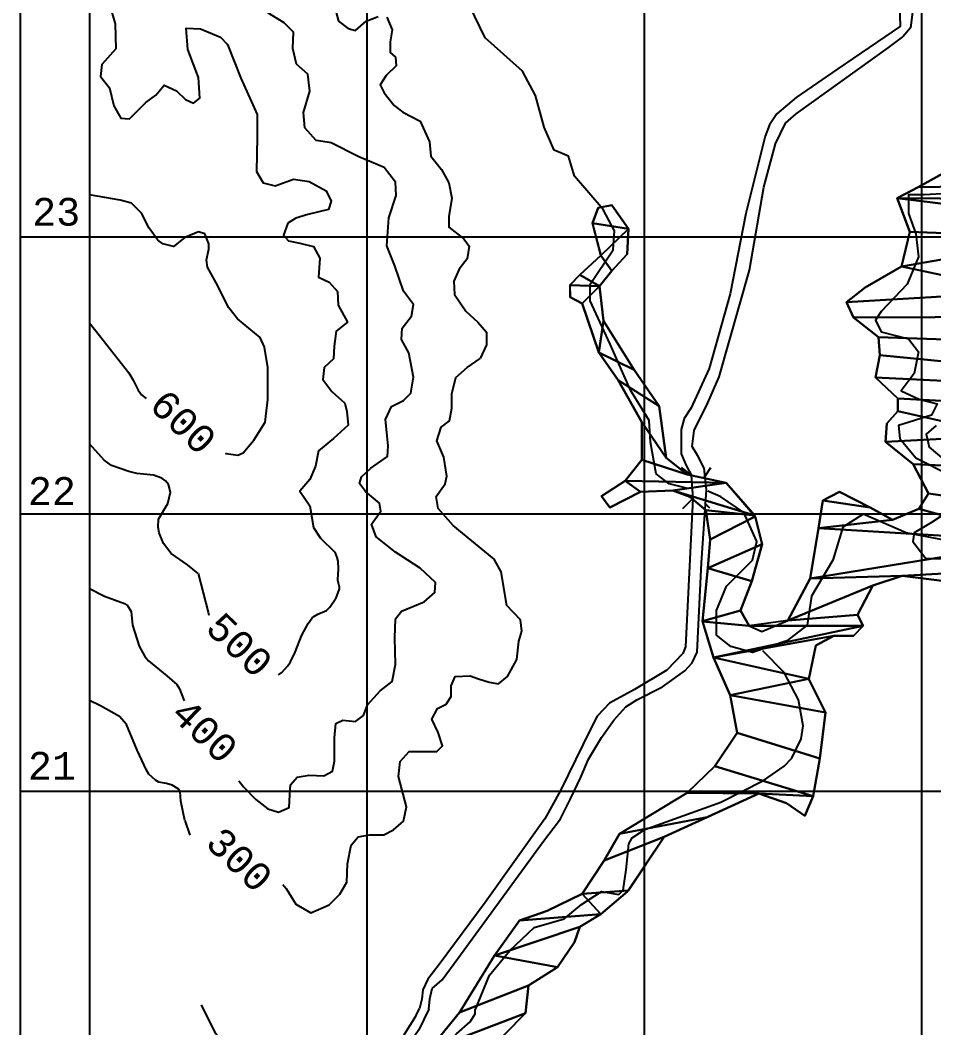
# Model space of a CAD drawing. Extents: x 19272750 to 38563660, y 1412748 to 2838873.
# Drawn here: x 19272750 to 19276044, y 1420147 to 1423781 of the extents above; entities that cross this region are included whole.
import ezdxf
from ezdxf.enums import TextEntityAlignment as Align

# ---------------------------------------------------------------- set-up
doc = ezdxf.new("R2010")
doc.units = 0
doc.header["$MEASUREMENT"] = 0
for name, color, linetype in [('-1', 7, 'CONTINUOUS'), ('-5', 7, 'CONTINUOUS'), ('-51', 7, 'CONTINUOUS'), ('-52', 7, 'CONTINUOUS'), ('1', 7, 'CONTINUOUS'), ('5', 7, 'CONTINUOUS'), ('50', 7, 'CONTINUOUS'), ('51', 7, 'CONTINUOUS'), ('52', 7, 'CONTINUOUS')]:
    doc.layers.add(name, color=color, linetype=linetype)
doc.styles.add('MONOTXT', font='MONOTXT', dxfattribs={"height": 0.2})

msp = doc.modelspace()

# ---------------------------------------------------------------- linework, layer by layer
at = {"layer": '-1', "color": 7, "linetype": 'CONTINUOUS'}
for p, q in [((19272750, 1434250), (19272750, 1412750)), ((19273000, 1434250), (19273000, 1412750)), ((19274000, 1433000), (19274000, 1412750)), ((19275000, 1433000), (19275000, 1412750)), ((19276000, 1433000), (19276000, 1412750)), ((19272750, 1423000), (19282250, 1423000)), ((19272750, 1422000), (19282250, 1422000)), ((19272750, 1421000), (19282250, 1421000))]:
    msp.add_line(p, q, dxfattribs=at)
at = {"layer": '-1', "color": 30, "linetype": 'CONTINUOUS'}
for points in [[(19273072.4, 1423836.9), (19273092.9, 1423767.6), (19273095.4, 1423677.8), (19273044.2, 1423621.3), (19273039.1, 1423577.6), (19273072.4, 1423536.5), (19273087.7, 1423472.3), (19273113.3, 1423427.9), (19273144.1, 1423425.3), (19273203, 1423484.4), (19273238.9, 1423510.1), (19273269.6, 1423546.1), (19273313.1, 1423525.5), (19273346.4, 1423494.7), (19273374.6, 1423481.9), (19273397.6, 1423499.9), (19273392.5, 1423574.4), (19273354.1, 1423674.6), (19273349, 1423751.7), (19273400.2, 1423749.1), (19273471.9, 1423719.3), (19273497.5, 1423692.6), (19273546.2, 1423571.8), (19273605.1, 1423440.8), (19273605.1, 1423358.5), (19273602.6, 1423235.2), (19273625.6, 1423194.1), (19273669.1, 1423183.8), (19273735.8, 1423206.9), (19273792.1, 1423199.2), (19273853.6, 1423165.8), (19273871.5, 1423128.6), (19273861.2, 1423097.7), (19273787, 1423079.7), (19273743.4, 1423066.9), (19273715.3, 1423048.9), (19273699.9, 1423005.2), (19273717.8, 1422984.6), (19273758.8, 1422976.9), (19273807.5, 1422964.1), (19273830.5, 1422923), (19273825.4, 1422853.6), (19273863.8, 1422835.6), (19273894.6, 1422802.2), (19273897.1, 1422753.4), (19273930.4, 1422691.7), (19273889.4, 1422659.6), (19273881.7, 1422605.6), (19273879.2, 1422559.4), (19273845.9, 1422528.6), (19273840.8, 1422484.9), (19273874.1, 1422441.2), (19273920.2, 1422400.1), (19273927.9, 1422369.2), (19273933, 1422320.4), (19273879.2, 1422271.6), (19273825.4, 1422227.9), (19273815.1, 1422172.7), (19273794.7, 1422123.9), (19273758.8, 1422082.7), (19273794.7, 1422028.8), (19273807.5, 1421951.7), (19273833.1, 1421913.1), (19273884.3, 1421861.8)], [(19273872.1, 1423337.9), (19273817.5, 1423346.6), (19273776.5, 1423392.8), (19273771.4, 1423448), (19273794.5, 1423525), (19273786.8, 1423585.9), (19273745.8, 1423621.9), (19273733, 1423678.4), (19273735.6, 1423737.5), (19273702.3, 1423770.9), (19273643.4, 1423806.8)], [(19273886.2, 1423821.1), (19273898.3, 1423777.6), (19273932, 1423751), (19273958.6, 1423743.7), (19273997.1, 1423777.6), (19274040.5, 1423794.5)], [(19274071.9, 1423792.1), (19274091.2, 1423746.1), (19274083.9, 1423702.6), (19274083.9, 1423663.9), (19274103.2, 1423647), (19274105.6, 1423615.6), (19274069.5, 1423581.8), (19274047.8, 1423547.9), (19274062.2, 1423518.9), (19274098.4, 1423473), (19274129.8, 1423448.8), (19274192.5, 1423416.6), (19274226.2, 1423341.6), (19274231, 1423290.8), (19274269.6, 1423242.4), (19274296.1, 1423194.1), (19274305.8, 1423138.4), (19274296.1, 1423073.1), (19274296.1, 1423034.4), (19274349.2, 1422992.1), (19274368.5, 1422965.5), (19274361.3, 1422919.5), (19274332.3, 1422883.2), (19274313, 1422839.7), (19274315.4, 1422791.3), (19274356.4, 1422730.8), (19274399.8, 1422692.1), (19274431.2, 1422655.8), (19274431.2, 1422609.8), (19274408.1, 1422561.1)], [(19273538.3, 1421037.5), (19273555.8, 1421016.4), (19273599.2, 1420970.4), (19273642.6, 1420936.5), (19273681.2, 1420924.4), (19273719.8, 1420941.4), (19273722.2, 1420987.4), (19273724.7, 1421023.6), (19273748.8, 1421050.3), (19273792.2, 1421057.5), (19273845.2, 1421055.1), (19273876.6, 1421072), (19273883.8, 1421108.3), (19273883.8, 1421193), (19273888.7, 1421243.8), (19273912.8, 1421255.9), (19273958.6, 1421251.1), (19273987.6, 1421272.9), (19274002, 1421311.6), (19274047.9, 1421362.4), (19274091.3, 1421396.3), (19274103.3, 1421456.8), (19274100.9, 1421553.5), (19274103.3, 1421621.3), (19274125, 1421649.1), (19274207, 1421683), (19274245.6, 1421716.9), (19274248, 1421753.2), (19274192.6, 1421804), (19274103.3, 1421862), (19274033.4, 1421917.7), (19274016.5, 1421963.7), (19274050.3, 1422009.6), (19274045.4, 1422038.7), (19273994.8, 1422081), (19273973.1, 1422110.1), (19273980.3, 1422134.3), (19274014.1, 1422165.7), (19274074.4, 1422206.8), (19274076.8, 1422245.6), (19274072, 1422293.9), (19274067.1, 1422341.1), (19274088.8, 1422387.1), (19274132.2, 1422408.9), (19274158.8, 1422435.5), (19274168.4, 1422493.6), (19274151.6, 1422580.7), (19274125, 1422629.1), (19274127.4, 1422670.2), (19274161.2, 1422713.8), (19274168.4, 1422754.9), (19274132.2, 1422803.3), (19274100.9, 1422895.2), (19274072, 1422966.6), (19274079.2, 1423068.2), (19274105.7, 1423148.1), (19274103.3, 1423196.5), (19274062.3, 1423249.7), (19273970.7, 1423288.4), (19273869.4, 1423339.2)], [(19273489.9, 1422218.9), (19273492.3, 1422217.9), (19273534.4, 1422211.9), (19273553.7, 1422220.4), (19273592.1, 1422266.7), (19273633.1, 1422330.9), (19273643.4, 1422413.1), (19273643.4, 1422528.7), (19273631.5, 1422601.9), (19273615.2, 1422636.6), (19273533.2, 1422703.4), (19273502.5, 1422743.2), (19273456.4, 1422833.2), (19273425.7, 1422889.7), (19273422.3, 1422916.7), (19273430.5, 1422955.4), (19273430.8, 1422974.5), (19273415.4, 1423010.4), (19273392.7, 1423017.5), (19273343.8, 1422997.6), (19273302.8, 1422964.2), (19273263.8, 1422973.7), (19273246.4, 1422987.3), (19273215.7, 1423031), (19273187.5, 1423084.9), (19273151.7, 1423120.9), (19273110.7, 1423131.2), (19273000.6, 1423150.4), (19273000, 1423150.5)], [(19276139.2, 1423158.5), (19276009.8, 1423150.7), (19275952.8, 1423150.7), (19275952.8, 1423083.2), (19275978.7, 1423010.4), (19275989, 1422927.3), (19275947.6, 1422828.6), (19275854.4, 1422729.9), (19275833.7, 1422698.7), (19275854.4, 1422657.1), (19275952.8, 1422631.2), (19275989, 1422584.4), (19275973.5, 1422506.5), (19275926.9, 1422444.1), (19275994.2, 1422413), (19276056.4, 1422397.4), (19276035.6, 1422355.8), (19275916.5, 1422319.4), (19275921.7, 1422272.7), (19275978.7, 1422202.6), (19276103, 1422140.2)], [(19273000, 1422688.9), (19273036.4, 1422643.1), (19273141.4, 1422509.5), (19273156.9, 1422483), (19273175.1, 1422446), (19273187.5, 1422429.8), (19273204.9, 1422416.3)], [(19273697.5, 1420663.7), (19273708.5, 1420648.9), (19273744.3, 1420592.6), (19273797.9, 1420561.9), (19273864.3, 1420590), (19273902.6, 1420628.4), (19273928.1, 1420671.9), (19273930.6, 1420738.4), (19273943.4, 1420805), (19273968.9, 1420835.7), (19274009.8, 1420843.4), (19274060.8, 1420843.4), (19274096.6, 1420861.3), (19274132.3, 1420892), (19274142.5, 1420943.2), (19274114.4, 1421053.2), (19274119.6, 1421107), (19274152.8, 1421142.8), (19274206.4, 1421142.8), (19274252.3, 1421142.8), (19274272.7, 1421163.3), (19274257.4, 1421211.9), (19274234.4, 1421259.9), (19274254.9, 1421298.3), (19274285.5, 1421313.6), (19274303.4, 1421341.8), (19274303.4, 1421380.2), (19274318.7, 1421413.5), (19274372.3, 1421416.1), (19274402.9, 1421405.9), (19274441.2, 1421393.1), (19274474.4, 1421387.9), (19274507.6, 1421413.5), (19274540.8, 1421475), (19274548.5, 1421541.6), (19274558.7, 1421577.5), (19274553.6, 1421618.4), (19274505.1, 1421669.7), (19274484.6, 1421791.4), (19274459.1, 1421837.4), (19274311, 1421957.8), (19274257.4, 1422019.3), (19274249.8, 1422062.9), (19274282.9, 1422109), (19274288.1, 1422135.9), (19274277.8, 1422205), (19274252.3, 1422263.9), (19274267.6, 1422312.6), (19274298.3, 1422335.6), (19274305.9, 1422381.8), (19274305.9, 1422433), (19274321.2, 1422491.9), (19274362.1, 1422527.8), (19274408.1, 1422561.1)], [(19273392, 1421785), (19273353.7, 1421817), (19273294.9, 1421858), (19273266.9, 1421893.9), (19273250.8, 1421932.5), (19273247.1, 1421952.5), (19273249, 1421980.9), (19273282.2, 1422037.3), (19273292.4, 1422078.3), (19273285.4, 1422106.8), (19273274.5, 1422119.3), (19273260.3, 1422129), (19273230.8, 1422139.6), (19273170.7, 1422145.7), (19273141.8, 1422152.6), (19273078.9, 1422174.8), (19273052.4, 1422193.5), (19273000, 1422252.9)], [(19276113.3, 1422020.7), (19276035.6, 1421968.8), (19275973.5, 1421932.4), (19275968.3, 1421901.2), (19276014.9, 1421838.9), (19276092.6, 1421838.9)], [(19273884.3, 1421861.8), (19273892.3, 1421842.5), (19273895.1, 1421829.3), (19273897.1, 1421802.7), (19273894.6, 1421762.8), (19273896.8, 1421751.6), (19273900.6, 1421736.6), (19273899.7, 1421729.4), (19273887.2, 1421694.1)], [(19273392, 1421785), (19273427.7, 1421645.4), (19273430.6, 1421635.2)], [(19273000, 1421731.7), (19273054.1, 1421703.6), (19273126.5, 1421676.9), (19273137, 1421669.4), (19273150.6, 1421647.9), (19273155.4, 1421599.5), (19273179.6, 1421523.3), (19273199.4, 1421485.8), (19273213.3, 1421470.1), (19273278.5, 1421416.8), (19273314.6, 1421385.4), (19273325, 1421368.8), (19273338.8, 1421332.1), (19273341.2, 1421325.9)], [(19273680.9, 1421420.2), (19273693.1, 1421428.8), (19273713.6, 1421450.8), (19273724.4, 1421467.2), (19273741.7, 1421502), (19273764.7, 1421560.9), (19273788.4, 1421604.6), (19273803, 1421624.9), (19273808.8, 1421630.7), (19273823.4, 1421639), (19273855, 1421652.4), (19273866.8, 1421663.3), (19273887.2, 1421694.1)], [(19273343.4, 1420894.6), (19273329.1, 1420964.4), (19273326.7, 1420998.2), (19273319.8, 1421008.7), (19273297.8, 1421022.4), (19273277.6, 1421028.5), (19273249.8, 1421033.2), (19273237.5, 1421039.4), (19273214.5, 1421062), (19273206.1, 1421075.7), (19273172.3, 1421148.3), (19273133.7, 1421240.2), (19273108.2, 1421269.2), (19273039.7, 1421308), (19273000, 1421327.8)], [(19273343.4, 1420894.6), (19273361.8, 1420841.4)]]:
    msp.add_lwpolyline(points, dxfattribs=at)
at = {"layer": '-5', "color": 7, "linetype": 'CONTINUOUS'}
for p, q in [((19275169.3, 1422141.6), (19275134.1, 1422168.1)), ((19275217.8, 1422132.8), (19275239.8, 1422168.1)), ((19275174.9, 1422055.3), (19275138.5, 1422018)), ((19275217.8, 1422040.1), (19275235.4, 1422022.4))]:
    msp.add_line(p, q, dxfattribs=at)
for points in [[(19275924.3, 1423759.6), (19275921.9, 1423834.5)], [(19275969.8, 1423828.5), (19275959.8, 1423753.1), (19275932.1, 1423721.3)], [(19275924.3, 1423759.6), (19275698, 1423605.1), (19275547.8, 1423502.4), (19275477.9, 1423442.7), (19275452, 1423403.7), (19275436.4, 1423362.1), (19275366.5, 1423084.1), (19275309.6, 1422794.4), (19275234.5, 1422524.2), (19275169.7, 1422382.6), (19275143.8, 1422343.7), (19275133.5, 1422304.7), (19275133.5, 1422260.5), (19275133.5, 1422216.4), (19275151.6, 1422174.8), (19275169.7, 1422141), (19275174.9, 1422055.3), (19275159.4, 1421739.6), (19275149, 1421521.4), (19275138.6, 1421496.7), (19275081.7, 1421436.9), (19274965.1, 1421366.8), (19274874.5, 1421317.4), (19274830.5, 1421270.6), (19274807.2, 1421226.5), (19274698.4, 1421003), (19274641.4, 1420900.4), (19274426.5, 1420599), (19274260.8, 1420375.6), (19274219.3, 1420322.3), (19274201.2, 1420283.3), (19274198.6, 1420249.6), (19274189.8, 1420217)], [(19274223.5, 1420214.4), (19274227.1, 1420251.8), (19274234.9, 1420288.2), (19274271.1, 1420319.3), (19274328.1, 1420397.2), (19274633.7, 1420815.1), (19274698.4, 1420900.2), (19274734.7, 1420972.9), (19274770.9, 1421050.9), (19274799.4, 1421115.8), (19274846, 1421193.8), (19274890, 1421256.1), (19274934.1, 1421304.2), (19274972.9, 1421330.2), (19275066.1, 1421376.9), (19275146.4, 1421434.1), (19275172.3, 1421462.7), (19275190.4, 1421501.7), (19275206, 1421823.8), (19275224.1, 1422087.6), (19275216.3, 1422165.5), (19275193, 1422209.7), (19275172.3, 1422243.4), (19275180.1, 1422300.6), (19275229.3, 1422400.6), (19275270.7, 1422494.2), (19275379.5, 1422878.7), (19275431.3, 1423178.8), (19275472.7, 1423334.7), (19275508.9, 1423408.8), (19275547.8, 1423442.5), (19275879.3, 1423681.6), (19275932.1, 1423721.3)], [(19273993, 1419988.6), (19274075.9, 1420048.2), (19274135.4, 1420123.5), (19274176.9, 1420188.4), (19274189.8, 1420217)], [(19274223.5, 1420214.4), (19274187.2, 1420139.1), (19274140.6, 1420071.6), (19274044.8, 1419986), (19274008.6, 1419957.4)]]:
    msp.add_lwpolyline(points, dxfattribs=at)
at = {"layer": '-51', "color": 4, "linetype": 'CONTINUOUS'}
for points in [[(19275152, 1422093.1), (19275089.9, 1422108.7), (19275043.2, 1422145), (19275022.5, 1422259.3), (19275017.4, 1422337.3), (19274950, 1422446.4), (19274877.5, 1422612.6), (19274805, 1422768.5), (19274805, 1422828.2), (19274887.9, 1422952.9), (19274893.1, 1423020.5), (19274851.6, 1423098.4), (19274748.1, 1423217.9), (19274727.4, 1423290.6), (19274675.6, 1423311.4), (19274639.3, 1423394.5), (19274608.3, 1423508.8), (19274561.7, 1423597.1), (19274427, 1423716.6), (19274370.1, 1423833.5)], [(19276053, 1422319.1), (19276016.8, 1422287.9), (19276027.1, 1422241.1), (19276094.4, 1422184)], [(19276094.4, 1421903.4), (19275944.3, 1421932), (19275788.9, 1421999.6), (19275716.4, 1421952.8), (19275680.2, 1421833.3), (19275602.5, 1421703.4), (19275587, 1421599.5), (19275514.5, 1421542.4), (19275390.2, 1421500.8), (19275312.5, 1421521.6), (19275260.7, 1421563.1), (19275260.7, 1421651.5), (19275297, 1421739.8), (19275390.2, 1421833.3), (19275405.7, 1421900.9), (19275359.1, 1422004.8), (19275276.3, 1422061.9), (19275229.7, 1422082.7)], [(19274390.4, 1420210.5), (19274442.6, 1420337.1), (19274515.1, 1420425.4), (19274603.1, 1420508.5), (19274711.8, 1420539.7), (19274774, 1420591.6), (19274846.5, 1420638.4), (19274908.6, 1420628), (19274924.1, 1420643.6), (19274934.5, 1420716.3), (19274944.9, 1420809.9), (19274956.6, 1420832.1), (19275001.8, 1420861.8), (19275276.3, 1420960.5), (19275430.4, 1421038.6), (19275504.1, 1421090.4), (19275532.4, 1421119.3), (19275566.2, 1421189.1), (19275572.5, 1421235.7), (19275555.9, 1421329.4), (19275504.1, 1421428.1), (19275427.5, 1421506.7)], [(19273895.5, 1419937.7), (19273825.6, 1419981.9), (19273805.3, 1419991.9), (19273760.8, 1420000.1), (19273675.3, 1419989.7), (19273639, 1419987.1), (19273620.9, 1419989.7), (19273598.3, 1420000.1), (19273558.8, 1420031.3), (19273482.9, 1420088.6), (19273455.2, 1420124.8), (19273403.4, 1420230.1)], [(19273997.7, 1419743.9), (19274038.3, 1419746.5), (19274074.6, 1419762.1), (19274100.5, 1419777.6), (19274131.5, 1419814), (19274154.8, 1419876.3), (19274180.7, 1419933.4), (19274209.2, 1419990.5), (19274235.1, 1420026.8), (19274271.3, 1420068.4), (19274323.1, 1420125.4), (19274372.3, 1420168.9), (19274390.4, 1420197.5), (19274390.4, 1420210.5)]]:
    msp.add_lwpolyline(points, dxfattribs=at)
at = {"layer": '-52', "color": 4, "linetype": 'CONTINUOUS'}
for points in [[(19275222.2, 1422013.9), (19275164.9, 1422062.1), (19275103.3, 1422084.2), (19274986.4, 1422079.3), (19274876.1, 1422023.9), (19274845.9, 1422064.2), (19274931.2, 1422119.6), (19274991.4, 1422195.1), (19274991.4, 1422331), (19274906.2, 1422482), (19274835.9, 1422582.6), (19274775.7, 1422758.8), (19274733.1, 1422781.4), (19274733.1, 1422826.7), (19274768.2, 1422862), (19274843.4, 1422932.4), (19274813.3, 1423048.2), (19274833.4, 1423103.6), (19274883.6, 1423113.6), (19274943.8, 1423028.1), (19274938.8, 1422937.5), (19274883.6, 1422877.1), (19274838.4, 1422821.7), (19274853.5, 1422695.9), (19274963.9, 1422519.7), (19275054.2, 1422388.9), (19275079.2, 1422202.6), (19275154.5, 1422142.2), (19275295, 1422112), (19275400.4, 1421991.2), (19275425.4, 1421890.6), (19275387.8, 1421757.2), (19275347.7, 1421651.5), (19275377.8, 1421596.1), (19275423.9, 1421575.8), (19275518.3, 1421616.2), (19275598.5, 1421767.2), (19275628.6, 1421948.4), (19275643.7, 1422049.1), (19275703.9, 1422079.3), (19275814.3, 1422023.9), (19275894.6, 1421978.6), (19275989.9, 1422018.9), (19276025, 1422074.3), (19275969.8, 1422180), (19275869.5, 1422260.5), (19275874.5, 1422325.9), (19275914.6, 1422371.2), (19275914.6, 1422416.5), (19275834.4, 1422492), (19275849.4, 1422572.6), (19275844.4, 1422638), (19275754.1, 1422708.5), (19275729, 1422763.8), (19275796.7, 1422816.7), (19275927.2, 1422892.2), (19275957.3, 1423018), (19275912.1, 1423138.8), (19275987.4, 1423179.1), (19276132.9, 1423259.6)], [(19274223.8, 1420066), (19274334.2, 1420201.9), (19274459.6, 1420408.2), (19274549.9, 1420534.1), (19274650.3, 1420569.3), (19274775.7, 1420629.7), (19274856, 1420750.5), (19274911.2, 1420846.1), (19275154.5, 1420994.6), (19275254.9, 1421090.2), (19275335.1, 1421211), (19275310.1, 1421346.9), (19275249.8, 1421482.8), (19275209.7, 1421613.7), (19275229.8, 1421805), (19275237.3, 1421908.2), (19275222.2, 1422013.9)], [(19276170.5, 1421747.1), (19275929.7, 1421777.3), (19275824.3, 1421742), (19275769.1, 1421636.3), (19275789.2, 1421596.1), (19275754.1, 1421560.9), (19275683.8, 1421560.9), (19275618.6, 1421525.6), (19275593.5, 1421404.8), (19275653.7, 1421284), (19275633.7, 1421117.9), (19275608.6, 1420982), (19275578.5, 1420911.6), (19275513.2, 1420956.9), (19275412.9, 1420992.1), (19275227.3, 1420906.5), (19275071.7, 1420836.1), (19274939.2, 1420638.4), (19274843.4, 1420556.7), (19274768.2, 1420511.4), (19274748.1, 1420456), (19274687.9, 1420365.4), (19274582.6, 1420300), (19274572.5, 1420199.3), (19274497.3, 1420123.8)]]:
    msp.add_lwpolyline(points, dxfattribs=at)
at = {"layer": '1', "color": 7, "linetype": 'CONTINUOUS'}
for p, q in [((19272750, 1434250), (19272750, 1412750)), ((19273000, 1434250), (19273000, 1412750)), ((19274000, 1433000), (19274000, 1412750)), ((19275000, 1433000), (19275000, 1412750)), ((19276000, 1433000), (19276000, 1412750)), ((19272750, 1423000), (19282250, 1423000)), ((19272750, 1422000), (19282250, 1422000)), ((19272750, 1421000), (19282250, 1421000))]:
    msp.add_line(p, q, dxfattribs=at)
at = {"layer": '1', "color": 30, "linetype": 'CONTINUOUS'}
for points in [[(19273072.4, 1423836.9), (19273092.9, 1423767.6), (19273095.4, 1423677.8), (19273044.2, 1423621.3), (19273039.1, 1423577.6), (19273072.4, 1423536.5), (19273087.7, 1423472.3), (19273113.3, 1423427.9), (19273144.1, 1423425.3), (19273203, 1423484.4), (19273238.9, 1423510.1), (19273269.6, 1423546.1), (19273313.1, 1423525.5), (19273346.4, 1423494.7), (19273374.6, 1423481.9), (19273397.6, 1423499.9), (19273392.5, 1423574.4), (19273354.1, 1423674.6), (19273349, 1423751.7), (19273400.2, 1423749.1), (19273471.9, 1423719.3), (19273497.5, 1423692.6), (19273546.2, 1423571.8), (19273605.1, 1423440.8), (19273605.1, 1423358.5), (19273602.6, 1423235.2), (19273625.6, 1423194.1), (19273669.1, 1423183.8), (19273735.8, 1423206.9), (19273792.1, 1423199.2), (19273853.6, 1423165.8), (19273871.5, 1423128.6), (19273861.2, 1423097.7), (19273787, 1423079.7), (19273743.4, 1423066.9), (19273715.3, 1423048.9), (19273699.9, 1423005.2), (19273717.8, 1422984.6), (19273758.8, 1422976.9), (19273807.5, 1422964.1), (19273830.5, 1422923), (19273825.4, 1422853.6), (19273863.8, 1422835.6), (19273894.6, 1422802.2), (19273897.1, 1422753.4), (19273930.4, 1422691.7), (19273889.4, 1422659.6), (19273881.7, 1422605.6), (19273879.2, 1422559.4), (19273845.9, 1422528.6), (19273840.8, 1422484.9), (19273874.1, 1422441.2), (19273920.2, 1422400.1), (19273927.9, 1422369.2), (19273933, 1422320.4), (19273879.2, 1422271.6), (19273825.4, 1422227.9), (19273815.1, 1422172.7), (19273794.7, 1422123.9), (19273758.8, 1422082.7), (19273794.7, 1422028.8), (19273807.5, 1421951.7), (19273833.1, 1421913.1), (19273884.3, 1421861.8)], [(19273872.1, 1423337.9), (19273817.5, 1423346.6), (19273776.5, 1423392.8), (19273771.4, 1423448), (19273794.5, 1423525), (19273786.8, 1423585.9), (19273745.8, 1423621.9), (19273733, 1423678.4), (19273735.6, 1423737.5), (19273702.3, 1423770.9), (19273643.4, 1423806.8)], [(19273886.2, 1423821.1), (19273898.3, 1423777.6), (19273932, 1423751), (19273958.6, 1423743.7), (19273997.1, 1423777.6), (19274040.5, 1423794.5)], [(19274071.9, 1423792.1), (19274091.2, 1423746.1), (19274083.9, 1423702.6), (19274083.9, 1423663.9), (19274103.2, 1423647), (19274105.6, 1423615.6), (19274069.5, 1423581.8), (19274047.8, 1423547.9), (19274062.2, 1423518.9), (19274098.4, 1423473), (19274129.8, 1423448.8), (19274192.5, 1423416.6), (19274226.2, 1423341.6), (19274231, 1423290.8), (19274269.6, 1423242.4), (19274296.1, 1423194.1), (19274305.8, 1423138.4), (19274296.1, 1423073.1), (19274296.1, 1423034.4), (19274349.2, 1422992.1), (19274368.5, 1422965.5), (19274361.3, 1422919.5), (19274332.3, 1422883.2), (19274313, 1422839.7), (19274315.4, 1422791.3), (19274356.4, 1422730.8), (19274399.8, 1422692.1), (19274431.2, 1422655.8), (19274431.2, 1422609.8), (19274408.1, 1422561.1)], [(19273538.3, 1421037.5), (19273555.8, 1421016.4), (19273599.2, 1420970.4), (19273642.6, 1420936.5), (19273681.2, 1420924.4), (19273719.8, 1420941.4), (19273722.2, 1420987.4), (19273724.7, 1421023.6), (19273748.8, 1421050.3), (19273792.2, 1421057.5), (19273845.2, 1421055.1), (19273876.6, 1421072), (19273883.8, 1421108.3), (19273883.8, 1421193), (19273888.7, 1421243.8), (19273912.8, 1421255.9), (19273958.6, 1421251.1), (19273987.6, 1421272.9), (19274002, 1421311.6), (19274047.9, 1421362.4), (19274091.3, 1421396.3), (19274103.3, 1421456.8), (19274100.9, 1421553.5), (19274103.3, 1421621.3), (19274125, 1421649.1), (19274207, 1421683), (19274245.6, 1421716.9), (19274248, 1421753.2), (19274192.6, 1421804), (19274103.3, 1421862), (19274033.4, 1421917.7), (19274016.5, 1421963.7), (19274050.3, 1422009.6), (19274045.4, 1422038.7), (19273994.8, 1422081), (19273973.1, 1422110.1), (19273980.3, 1422134.3), (19274014.1, 1422165.7), (19274074.4, 1422206.8), (19274076.8, 1422245.6), (19274072, 1422293.9), (19274067.1, 1422341.1), (19274088.8, 1422387.1), (19274132.2, 1422408.9), (19274158.8, 1422435.5), (19274168.4, 1422493.6), (19274151.6, 1422580.7), (19274125, 1422629.1), (19274127.4, 1422670.2), (19274161.2, 1422713.8), (19274168.4, 1422754.9), (19274132.2, 1422803.3), (19274100.9, 1422895.2), (19274072, 1422966.6), (19274079.2, 1423068.2), (19274105.7, 1423148.1), (19274103.3, 1423196.5), (19274062.3, 1423249.7), (19273970.7, 1423288.4), (19273869.4, 1423339.2)], [(19273489.9, 1422218.9), (19273492.3, 1422217.9), (19273534.4, 1422211.9), (19273553.7, 1422220.4), (19273592.1, 1422266.7), (19273633.1, 1422330.9), (19273643.4, 1422413.1), (19273643.4, 1422528.7), (19273631.5, 1422601.9), (19273615.2, 1422636.6), (19273533.2, 1422703.4), (19273502.5, 1422743.2), (19273456.4, 1422833.2), (19273425.7, 1422889.7), (19273422.3, 1422916.7), (19273430.5, 1422955.4), (19273430.8, 1422974.5), (19273415.4, 1423010.4), (19273392.7, 1423017.5), (19273343.8, 1422997.6), (19273302.8, 1422964.2), (19273263.8, 1422973.7), (19273246.4, 1422987.3), (19273215.7, 1423031), (19273187.5, 1423084.9), (19273151.7, 1423120.9), (19273110.7, 1423131.2), (19273000.6, 1423150.4), (19273000, 1423150.5)], [(19276139.2, 1423158.5), (19276009.8, 1423150.7), (19275952.8, 1423150.7), (19275952.8, 1423083.2), (19275978.7, 1423010.4), (19275989, 1422927.3), (19275947.6, 1422828.6), (19275854.4, 1422729.9), (19275833.7, 1422698.7), (19275854.4, 1422657.1), (19275952.8, 1422631.2), (19275989, 1422584.4), (19275973.5, 1422506.5), (19275926.9, 1422444.1), (19275994.2, 1422413), (19276056.4, 1422397.4), (19276035.6, 1422355.8), (19275916.5, 1422319.4), (19275921.7, 1422272.7), (19275978.7, 1422202.6), (19276103, 1422140.2)], [(19273000, 1422688.9), (19273036.4, 1422643.1), (19273141.4, 1422509.5), (19273156.9, 1422483), (19273175.1, 1422446), (19273187.5, 1422429.8), (19273204.9, 1422416.3)], [(19273697.5, 1420663.7), (19273708.5, 1420648.9), (19273744.3, 1420592.6), (19273797.9, 1420561.9), (19273864.3, 1420590), (19273902.6, 1420628.4), (19273928.1, 1420671.9), (19273930.6, 1420738.4), (19273943.4, 1420805), (19273968.9, 1420835.7), (19274009.8, 1420843.4), (19274060.8, 1420843.4), (19274096.6, 1420861.3), (19274132.3, 1420892), (19274142.5, 1420943.2), (19274114.4, 1421053.2), (19274119.6, 1421107), (19274152.8, 1421142.8), (19274206.4, 1421142.8), (19274252.3, 1421142.8), (19274272.7, 1421163.3), (19274257.4, 1421211.9), (19274234.4, 1421259.9), (19274254.9, 1421298.3), (19274285.5, 1421313.6), (19274303.4, 1421341.8), (19274303.4, 1421380.2), (19274318.7, 1421413.5), (19274372.3, 1421416.1), (19274402.9, 1421405.9), (19274441.2, 1421393.1), (19274474.4, 1421387.9), (19274507.6, 1421413.5), (19274540.8, 1421475), (19274548.5, 1421541.6), (19274558.7, 1421577.5), (19274553.6, 1421618.4), (19274505.1, 1421669.7), (19274484.6, 1421791.4), (19274459.1, 1421837.4), (19274311, 1421957.8), (19274257.4, 1422019.3), (19274249.8, 1422062.9), (19274282.9, 1422109), (19274288.1, 1422135.9), (19274277.8, 1422205), (19274252.3, 1422263.9), (19274267.6, 1422312.6), (19274298.3, 1422335.6), (19274305.9, 1422381.8), (19274305.9, 1422433), (19274321.2, 1422491.9), (19274362.1, 1422527.8), (19274408.1, 1422561.1)], [(19273392, 1421785), (19273353.7, 1421817), (19273294.9, 1421858), (19273266.9, 1421893.9), (19273250.8, 1421932.5), (19273247.1, 1421952.5), (19273249, 1421980.9), (19273282.2, 1422037.3), (19273292.4, 1422078.3), (19273285.4, 1422106.8), (19273274.5, 1422119.3), (19273260.3, 1422129), (19273230.8, 1422139.6), (19273170.7, 1422145.7), (19273141.8, 1422152.6), (19273078.9, 1422174.8), (19273052.4, 1422193.5), (19273000, 1422252.9)], [(19276113.3, 1422020.7), (19276035.6, 1421968.8), (19275973.5, 1421932.4), (19275968.3, 1421901.2), (19276014.9, 1421838.9), (19276092.6, 1421838.9)], [(19273884.3, 1421861.8), (19273892.3, 1421842.5), (19273895.1, 1421829.3), (19273897.1, 1421802.7), (19273894.6, 1421762.8), (19273896.8, 1421751.6), (19273900.6, 1421736.6), (19273899.7, 1421729.4), (19273887.2, 1421694.1)], [(19273392, 1421785), (19273427.7, 1421645.4), (19273430.6, 1421635.2)], [(19273000, 1421731.7), (19273054.1, 1421703.6), (19273126.5, 1421676.9), (19273137, 1421669.4), (19273150.6, 1421647.9), (19273155.4, 1421599.5), (19273179.6, 1421523.3), (19273199.4, 1421485.8), (19273213.3, 1421470.1), (19273278.5, 1421416.8), (19273314.6, 1421385.4), (19273325, 1421368.8), (19273338.8, 1421332.1), (19273341.2, 1421325.9)], [(19273680.9, 1421420.2), (19273693.1, 1421428.8), (19273713.6, 1421450.8), (19273724.4, 1421467.2), (19273741.7, 1421502), (19273764.7, 1421560.9), (19273788.4, 1421604.6), (19273803, 1421624.9), (19273808.8, 1421630.7), (19273823.4, 1421639), (19273855, 1421652.4), (19273866.8, 1421663.3), (19273887.2, 1421694.1)], [(19273343.4, 1420894.6), (19273329.1, 1420964.4), (19273326.7, 1420998.2), (19273319.8, 1421008.7), (19273297.8, 1421022.4), (19273277.6, 1421028.5), (19273249.8, 1421033.2), (19273237.5, 1421039.4), (19273214.5, 1421062), (19273206.1, 1421075.7), (19273172.3, 1421148.3), (19273133.7, 1421240.2), (19273108.2, 1421269.2), (19273039.7, 1421308), (19273000, 1421327.8)], [(19273343.4, 1420894.6), (19273361.8, 1420841.4)]]:
    msp.add_lwpolyline(points, dxfattribs=at)
at = {"layer": '5', "color": 7, "linetype": 'CONTINUOUS'}
for p, q in [((19275169.3, 1422141.6), (19275134.1, 1422168.1)), ((19275217.8, 1422132.8), (19275239.8, 1422168.1)), ((19275174.9, 1422055.3), (19275138.5, 1422018)), ((19275217.8, 1422040.1), (19275235.4, 1422022.4))]:
    msp.add_line(p, q, dxfattribs=at)
for points in [[(19275924.3, 1423759.6), (19275921.9, 1423834.5)], [(19275969.8, 1423828.5), (19275959.8, 1423753.1), (19275932.1, 1423721.3)], [(19275924.3, 1423759.6), (19275698, 1423605.1), (19275547.8, 1423502.4), (19275477.9, 1423442.7), (19275452, 1423403.7), (19275436.4, 1423362.1), (19275366.5, 1423084.1), (19275309.6, 1422794.4), (19275234.5, 1422524.2), (19275169.7, 1422382.6), (19275143.8, 1422343.7), (19275133.5, 1422304.7), (19275133.5, 1422260.5), (19275133.5, 1422216.4), (19275151.6, 1422174.8), (19275169.7, 1422141), (19275174.9, 1422055.3), (19275159.4, 1421739.6), (19275149, 1421521.4), (19275138.6, 1421496.7), (19275081.7, 1421436.9), (19274965.1, 1421366.8), (19274874.5, 1421317.4), (19274830.5, 1421270.6), (19274807.2, 1421226.5), (19274698.4, 1421003), (19274641.4, 1420900.4), (19274426.5, 1420599), (19274260.8, 1420375.6), (19274219.3, 1420322.3), (19274201.2, 1420283.3), (19274198.6, 1420249.6), (19274189.8, 1420217)], [(19274223.5, 1420214.4), (19274227.1, 1420251.8), (19274234.9, 1420288.2), (19274271.1, 1420319.3), (19274328.1, 1420397.2), (19274633.7, 1420815.1), (19274698.4, 1420900.2), (19274734.7, 1420972.9), (19274770.9, 1421050.9), (19274799.4, 1421115.8), (19274846, 1421193.8), (19274890, 1421256.1), (19274934.1, 1421304.2), (19274972.9, 1421330.2), (19275066.1, 1421376.9), (19275146.4, 1421434.1), (19275172.3, 1421462.7), (19275190.4, 1421501.7), (19275206, 1421823.8), (19275224.1, 1422087.6), (19275216.3, 1422165.5), (19275193, 1422209.7), (19275172.3, 1422243.4), (19275180.1, 1422300.6), (19275229.3, 1422400.6), (19275270.7, 1422494.2), (19275379.5, 1422878.7), (19275431.3, 1423178.8), (19275472.7, 1423334.7), (19275508.9, 1423408.8), (19275547.8, 1423442.5), (19275879.3, 1423681.6), (19275932.1, 1423721.3)], [(19273993, 1419988.6), (19274075.9, 1420048.2), (19274135.4, 1420123.5), (19274176.9, 1420188.4), (19274189.8, 1420217)], [(19274223.5, 1420214.4), (19274187.2, 1420139.1), (19274140.6, 1420071.6), (19274044.8, 1419986), (19274008.6, 1419957.4)]]:
    msp.add_lwpolyline(points, dxfattribs=at)
at = {"layer": '51', "color": 4, "linetype": 'CONTINUOUS'}
for points in [[(19275152, 1422093.1), (19275089.9, 1422108.7), (19275043.2, 1422145), (19275022.5, 1422259.3), (19275017.4, 1422337.3), (19274950, 1422446.4), (19274877.5, 1422612.6), (19274805, 1422768.5), (19274805, 1422828.2), (19274887.9, 1422952.9), (19274893.1, 1423020.5), (19274851.6, 1423098.4), (19274748.1, 1423217.9), (19274727.4, 1423290.6), (19274675.6, 1423311.4), (19274639.3, 1423394.5), (19274608.3, 1423508.8), (19274561.7, 1423597.1), (19274427, 1423716.6), (19274370.1, 1423833.5)], [(19276053, 1422319.1), (19276016.8, 1422287.9), (19276027.1, 1422241.1), (19276094.4, 1422184)], [(19276094.4, 1421903.4), (19275944.3, 1421932), (19275788.9, 1421999.6), (19275716.4, 1421952.8), (19275680.2, 1421833.3), (19275602.5, 1421703.4), (19275587, 1421599.5), (19275514.5, 1421542.4), (19275390.2, 1421500.8), (19275312.5, 1421521.6), (19275260.7, 1421563.1), (19275260.7, 1421651.5), (19275297, 1421739.8), (19275390.2, 1421833.3), (19275405.7, 1421900.9), (19275359.1, 1422004.8), (19275276.3, 1422061.9), (19275229.7, 1422082.7)], [(19274390.4, 1420210.5), (19274442.6, 1420337.1), (19274515.1, 1420425.4), (19274603.1, 1420508.5), (19274711.8, 1420539.7), (19274774, 1420591.6), (19274846.5, 1420638.4), (19274908.6, 1420628), (19274924.1, 1420643.6), (19274934.5, 1420716.3), (19274944.9, 1420809.9), (19274956.6, 1420832.1), (19275001.8, 1420861.8), (19275276.3, 1420960.5), (19275430.4, 1421038.6), (19275504.1, 1421090.4), (19275532.4, 1421119.3), (19275566.2, 1421189.1), (19275572.5, 1421235.7), (19275555.9, 1421329.4), (19275504.1, 1421428.1), (19275427.5, 1421506.7)], [(19273895.5, 1419937.7), (19273825.6, 1419981.9), (19273805.3, 1419991.9), (19273760.8, 1420000.1), (19273675.3, 1419989.7), (19273639, 1419987.1), (19273620.9, 1419989.7), (19273598.3, 1420000.1), (19273558.8, 1420031.3), (19273482.9, 1420088.6), (19273455.2, 1420124.8), (19273403.4, 1420230.1)], [(19273997.7, 1419743.9), (19274038.3, 1419746.5), (19274074.6, 1419762.1), (19274100.5, 1419777.6), (19274131.5, 1419814), (19274154.8, 1419876.3), (19274180.7, 1419933.4), (19274209.2, 1419990.5), (19274235.1, 1420026.8), (19274271.3, 1420068.4), (19274323.1, 1420125.4), (19274372.3, 1420168.9), (19274390.4, 1420197.5), (19274390.4, 1420210.5)]]:
    msp.add_lwpolyline(points, dxfattribs=at)
at = {"layer": '52', "color": 4, "linetype": 'CONTINUOUS'}
for points in [[(19275222.2, 1422013.9), (19275164.9, 1422062.1), (19275103.3, 1422084.2), (19274986.4, 1422079.3), (19274876.1, 1422023.9), (19274845.9, 1422064.2), (19274931.2, 1422119.6), (19274991.4, 1422195.1), (19274991.4, 1422331), (19274906.2, 1422482), (19274835.9, 1422582.6), (19274775.7, 1422758.8), (19274733.1, 1422781.4), (19274733.1, 1422826.7), (19274768.2, 1422862), (19274843.4, 1422932.4), (19274813.3, 1423048.2), (19274833.4, 1423103.6), (19274883.6, 1423113.6), (19274943.8, 1423028.1), (19274938.8, 1422937.5), (19274883.6, 1422877.1), (19274838.4, 1422821.7), (19274853.5, 1422695.9), (19274963.9, 1422519.7), (19275054.2, 1422388.9), (19275079.2, 1422202.6), (19275154.5, 1422142.2), (19275295, 1422112), (19275400.4, 1421991.2), (19275425.4, 1421890.6), (19275387.8, 1421757.2), (19275347.7, 1421651.5), (19275377.8, 1421596.1), (19275423.9, 1421575.8), (19275518.3, 1421616.2), (19275598.5, 1421767.2), (19275628.6, 1421948.4), (19275643.7, 1422049.1), (19275703.9, 1422079.3), (19275814.3, 1422023.9), (19275894.6, 1421978.6), (19275989.9, 1422018.9), (19276025, 1422074.3), (19275969.8, 1422180), (19275869.5, 1422260.5), (19275874.5, 1422325.9), (19275914.6, 1422371.2), (19275914.6, 1422416.5), (19275834.4, 1422492), (19275849.4, 1422572.6), (19275844.4, 1422638), (19275754.1, 1422708.5), (19275729, 1422763.8), (19275796.7, 1422816.7), (19275927.2, 1422892.2), (19275957.3, 1423018), (19275912.1, 1423138.8), (19275987.4, 1423179.1), (19276132.9, 1423259.6)], [(19274223.8, 1420066), (19274334.2, 1420201.9), (19274459.6, 1420408.2), (19274549.9, 1420534.1), (19274650.3, 1420569.3), (19274775.7, 1420629.7), (19274856, 1420750.5), (19274911.2, 1420846.1), (19275154.5, 1420994.6), (19275254.9, 1421090.2), (19275335.1, 1421211), (19275310.1, 1421346.9), (19275249.8, 1421482.8), (19275209.7, 1421613.7), (19275229.8, 1421805), (19275237.3, 1421908.2), (19275222.2, 1422013.9)], [(19276170.5, 1421747.1), (19275929.7, 1421777.3), (19275824.3, 1421742), (19275769.1, 1421636.3), (19275789.2, 1421596.1), (19275754.1, 1421560.9), (19275683.8, 1421560.9), (19275618.6, 1421525.6), (19275593.5, 1421404.8), (19275653.7, 1421284), (19275633.7, 1421117.9), (19275608.6, 1420982), (19275578.5, 1420911.6), (19275513.2, 1420956.9), (19275412.9, 1420992.1), (19275227.3, 1420906.5), (19275071.7, 1420836.1), (19274939.2, 1420638.4), (19274843.4, 1420556.7), (19274768.2, 1420511.4), (19274748.1, 1420456), (19274687.9, 1420365.4), (19274582.6, 1420300), (19274572.5, 1420199.3), (19274497.3, 1420123.8)]]:
    msp.add_lwpolyline(points, dxfattribs=at)

# ---------------------------------------------------------------- texts
at = {"layer": '-1', "color": 7, "linetype": 'CONTINUOUS', "style": 'MONOTXT'}
for s, p in [('23', (19272879.9, 1423089.8)), ('22', (19272864.5, 1422083.5)), ('21', (19272864.6, 1421092.6))]:
    msp.add_text(s, height=100, dxfattribs=at).set_placement(p, align=Align.MIDDLE)
at = {"layer": '-1', "color": 30, "linetype": 'CONTINUOUS', "style": 'MONOTXT'}
for s, p in [('600', (19273338.3, 1422332)), ('500', (19273541.1, 1421528.3)), ('400', (19273415.6, 1421218.4)), ('300', (19273541.1, 1420753.6))]:
    msp.add_text(s, height=100, rotation=316.2556, dxfattribs=at).set_placement(p, align=Align.MIDDLE)
at = {"layer": '1', "color": 7, "linetype": 'CONTINUOUS', "style": 'MONOTXT'}
for s, p in [('23', (19272879.9, 1423089.8)), ('22', (19272864.5, 1422083.5)), ('21', (19272864.6, 1421092.6))]:
    msp.add_text(s, height=100, dxfattribs=at).set_placement(p, align=Align.MIDDLE)
at = {"layer": '1', "color": 30, "linetype": 'CONTINUOUS', "style": 'MONOTXT'}
for s, p in [('600', (19273338.3, 1422332)), ('500', (19273541.1, 1421528.3)), ('400', (19273415.6, 1421218.4)), ('300', (19273541.1, 1420753.6))]:
    msp.add_text(s, height=100, rotation=316.2556, dxfattribs=at).set_placement(p, align=Align.MIDDLE)

# ---------------------------------------------------------------- meshes
at = {"layer": '50', "color": 134, "linetype": 'CONTINUOUS'}
mesh = msp.add_polyface(dxfattribs=at)
corners = [(19276852.8, 1423634.6), (19276707.3, 1423639.6), (19276983.3, 1423493.7), (19276612, 1423584.3), (19276270.8, 1423564.1), (19276228.2, 1423395.5), (19276526.7, 1423599.4), (19276356.1, 1423659.8), (19279253.5, 1423603.2), (19278759.2, 1423751.4), (19278655.4, 1423760.9), (19278429.1, 1423874.3), (19279612.8, 1422968), (19276694.8, 1423043.1), (19276835.3, 1422831.8), (19279542.7, 1422837.4), (19279487.6, 1422770.9), (19278558.7, 1422829.2), (19279438, 1422751.1), (19278634, 1422733.6), (19278858.1, 1422721.2), (19279333.9, 1422686.5), (19278912.7, 1422637.2), (19279219.9, 1422656.6), (19279200.7, 1422628.5), (19278902.7, 1422457.9), (19279180.3, 1422537.4), (19279200.1, 1422438), (19278863, 1422338.6), (19279338.9, 1422298.9), (19278882.9, 1422125), (19278781.9, 1421955.6), (19275814.3, 1422023.9), (19275643.7, 1422049.1), (19278488.5, 1422814.1), (19276835.3, 1422721), (19278508.6, 1422572.5), (19277041, 1422670.7), (19277031, 1422610.2), (19277181.5, 1422519.7), (19277025.9, 1422519.7), (19278543.6, 1422422.1), (19278363.1, 1422502.1), (19278448.3, 1422351.1), (19278523.6, 1422346), (19278322.9, 1422502.1), (19277226.6, 1422439.1), (19278252.7, 1422416.5), (19277861.3, 1422431.6), (19278167.4, 1422315.8), (19277886.4, 1422341), (19278142.3, 1422200.1), (19277926.6, 1422139.7), (19278132.2, 1422039), (19278021.9, 1421998.7), (19277399.7, 1422421.5), (19277322, 1422363.6), (19277231.6, 1422328.4), (19277266.8, 1422288.1), (19277231.6, 1422283.1), (19277730.9, 1422325.9), (19277475, 1422396.4), (19277590.4, 1422270.5), (19274943.8, 1423028.1), (19274813.3, 1423048.2), (19274843.4, 1422932.4), (19274883.6, 1422877.1), (19274838.4, 1422821.7), (19274768.2, 1422862), (19274732.1, 1422825.6), (19274775.7, 1422758.8), (19274853.5, 1422695.9), (19274835.9, 1422582.6), (19274963.9, 1422519.7), (19275054.2, 1422388.9), (19274906.2, 1422482), (19275079.2, 1422202.6), (19274991.4, 1422331), (19275154.5, 1422142.2), (19274991.4, 1422195.1), (19275295, 1422112), (19274931.2, 1422119.6), (19274986.4, 1422079.3), (19278022.9, 1423816.9), (19277387.4, 1423802.2), (19278117.8, 1423779.8), (19277383.5, 1423757.2), (19278193.3, 1423742), (19277383.4, 1423756.2), (19277338.9, 1423598.2), (19279269.9, 1423548.1), (19277163.9, 1423448.4), (19279309.9, 1423437.6), (19277080.2, 1423432.6), (19279329.9, 1423372.3), (19279380, 1423286.9), (19276132.9, 1423259.6), (19279445.1, 1423231.7), (19275987.4, 1423179.1), (19279490.1, 1423111.1), (19275912.1, 1423138.8), (19279547.7, 1423093.6), (19276619.6, 1422992.8), (19275957.3, 1423018), (19276474.1, 1422987.8), (19275927.2, 1422892.2), (19276358.6, 1422801.6), (19275729, 1422763.8), (19276343.6, 1422710.9), (19275754.1, 1422708.5), (19276328.6, 1422620.4), (19275844.4, 1422638), (19276388.8, 1422519.7), (19275849.4, 1422572.6), (19276398.8, 1422464.3), (19275834.4, 1422492), (19276343.6, 1422393.9), (19275914.6, 1422416.5), (19276303.5, 1422283.1), (19275914.6, 1422371.2), (19275869.5, 1422260.5), (19276338.6, 1422162.3), (19275969.8, 1422180), (19276353.6, 1422026.4), (19276025, 1422074.3), (19276418.9, 1421900.6), (19275989.9, 1422018.9), (19275628.6, 1421948.4), (19275598.5, 1421767.2), (19275929.7, 1421777.3), (19275824.3, 1421742), (19275518.3, 1421616.2), (19275769.1, 1421636.3), (19276489.1, 1421679.1), (19276170.5, 1421747.1), (19276306, 1421696.7), (19276579.4, 1421583.5), (19276406.3, 1421591), (19276677.2, 1421570.9), (19276476.6, 1421510.5), (19276707.4, 1421520.6), (19276712.4, 1421460.2), (19276561.9, 1421460.2), (19276772.6, 1421389.7), (19276677.2, 1421414.9), (19276859.8, 1421325.8), (19276774.9, 1421297.5), (19275227.3, 1420906.5), (19274911.2, 1420846.1), (19275071.7, 1420836.1), (19274856, 1420750.5), (19274943.2, 1420642.3), (19274775.7, 1420629.7), (19274843.4, 1420556.7), (19274549.9, 1420534.1), (19274768.2, 1420511.4), (19274459.6, 1420408.2), (19274687.9, 1420365.4), (19274582.6, 1420300), (19274334.2, 1420201.9), (19274572.5, 1420199.3), (19274223.8, 1420066), (19274412, 1420048.3), (19274168.6, 1419970.3), (19274311.6, 1419962.8), (19274083.3, 1419879.7), (19274198.7, 1419824.4), (19274033.2, 1419769), (19275398.7, 1421994.5), (19275103.3, 1422084.2), (19275222.2, 1422013.9), (19275400.4, 1421991.2), (19275237.3, 1421908.2), (19275425.4, 1421890.6), (19275229.8, 1421805), (19275387.8, 1421757.2), (19275229.8, 1421804.9), (19275347.7, 1421651.5), (19275209.7, 1421613.7), (19275377.8, 1421596.1), (19275209.7, 1421612.4), (19275789.2, 1421596.1), (19275249.8, 1421482.8), (19275683.8, 1421560.9), (19275593.5, 1421404.9), (19275310.1, 1421346.9), (19275653.7, 1421284), (19275633.7, 1421117.9), (19275335.1, 1421211), (19275608.6, 1420982), (19275254.9, 1421090.2), (19275412.9, 1420992.1), (19275154.5, 1420994.6), (19276423.9, 1421804.9), (19277796.1, 1422421.5), (19276970.8, 1422700.9), (19279408.3, 1422731.2), (19279592.8, 1423043.3), (19278344.2, 1423751.4), (19276326, 1423584.3), (19275894.6, 1421978.6), (19276767.6, 1421565.9), (19277560.3, 1422341), (19277231.8, 1422282.2), (19277126.3, 1422489.5), (19277066.1, 1422434.1), (19277031, 1422610.3), (19276887.9, 1422674.9), (19276885.5, 1422675.7), (19276815.2, 1422992.8), (19276544.3, 1422987.8), (19276393.8, 1422907.2), (19276752.5, 1421596.1), (19276852.9, 1421268.9), (19276174.5, 1421746.1), (19275769.2, 1421636.5), (19275754.1, 1421560.9), (19275618.6, 1421525.6), (19275593.5, 1421404.8), (19275578.5, 1420911.6), (19275513.2, 1420956.9), (19274939.2, 1420638.4), (19274748.1, 1420456), (19274497.3, 1420123.8), (19274114.5, 1419736), (19274053.2, 1419740.7), (19274219.7, 1420060), (19274650.3, 1420569.3), (19275249.8, 1421482.8), (19275164.9, 1422062.1), (19274876.1, 1422023.9), (19274845.9, 1422064.2), (19274733.1, 1422781.4), (19274733.1, 1422826.7), (19274813.2, 1423046.1), (19274833.4, 1423103.6), (19274883.6, 1423113.6), (19274938.8, 1422937.5), (19274853.5, 1422695.9), (19275628.6, 1421948.3), (19275703.9, 1422079.3), (19275874.5, 1422325.9), (19275796.7, 1422816.7), (19276238.2, 1423541.5), (19276416.3, 1423674.9), (19276777.6, 1423649.7), (19277923.8, 1423908), (19278476.2, 1423912.1), (19278570.6, 1423912.1), (19278881.8, 1423760.9), (19278973.1, 1423790.6), (19279590.8, 1423046.9), (19279597.8, 1422912.7), (19279269.5, 1422671.6), (19279200.1, 1422626.8), (19279259.6, 1422348.6), (19279385.3, 1422260.8), (19278782, 1421955.9), (19278827.1, 1422051.6), (19278862.7, 1422336), (19278703.1, 1422702.4), (19278699.2, 1422703.4), (19278463.4, 1422728.6), (19278543.7, 1422421.5), (19278452, 1422346.3), (19278398.2, 1422436.6), (19278117.2, 1421913.2), (19277670.7, 1422260.5)]
mesh.append_faces([[corners[k] for k in face] for face in [(1, 0, 245), (7, 6, 244), (9, 8, 250, 249), (11, 10, 248, 247), (20, 19, 261, 260), (31, 30, 258, 257), (33, 32, 240), (39, 40, 205, 204), (44, 43, 264), (53, 54, 266), (58, 59, 203), (60, 62, 267), (64, 63, 236, 235), (82, 81, 231, 230), (84, 83, 246), (102, 104, 210), (145, 146, 213), (166, 167, 225, 224), (189, 191, 220, 219), (195, 35, 208, 207), (138, 201, 212)]], dxfattribs={"vtx0": -1, "color": 134})
mesh.append_faces([[corners[k] for k in face] for face in [(2, 5, 93), (12, 14, 15, 252), (21, 22, 23, 253), (24, 25, 26, 254), (27, 28, 29, 255), (29, 30, 31, 256), (34, 35, 36, 262), (41, 43, 44, 263), (63, 65, 66, 237), (71, 72, 73, 238), (101, 13, 197, 251), (104, 105, 106, 211), (130, 131, 132, 215), (151, 152, 153, 221), (155, 156, 157, 222), (160, 161, 162, 223), (181, 182, 183, 216), (183, 182, 184, 217), (184, 185, 186, 218)]], dxfattribs={"vtx0": -1, "vtx1": -1, "color": 134})
mesh.append_faces([[corners[k] for k in face] for face in [(15, 14, 17, 16), (18, 19, 20, 196), (45, 46, 48, 47), (92, 93, 5, 94), (99, 100, 13, 101), (125, 128, 129, 193)]], dxfattribs={"vtx0": -1, "vtx1": -1, "vtx2": -1, "color": 134})
mesh.append_faces([[corners[k] for k in face] for face in [(2, 3, 199, 4), (8, 9, 198, 87), (36, 35, 195, 37), (46, 55, 194, 48), (80, 81, 82, 169), (138, 139, 140, 201)]], dxfattribs={"vtx0": -1, "vtx1": -1, "vtx3": -1, "color": 134})
mesh.append_faces([[corners[k] for k in face] for face in [(0, 1, 3, 2), (6, 7, 199, 3), (10, 11, 198, 9), (13, 12, 197), (16, 17, 19, 18), (22, 21, 196, 20), (23, 22, 25, 24), (26, 25, 28, 27), (32, 33, 127, 200), (35, 34, 17, 14), (46, 45, 42, 39), (47, 48, 50, 49), (49, 50, 52, 51), (51, 52, 54, 53), (55, 46, 57, 56), (56, 57, 59, 58), (61, 60, 194, 55), (66, 65, 68, 67), (67, 70, 72, 71), (73, 72, 75, 74), (74, 75, 77, 76), (76, 77, 79, 78), (78, 79, 81, 80), (83, 84, 86, 85), (85, 86, 88, 87), (8, 89, 91, 90), (90, 91, 93, 92), (94, 5, 96, 95), (95, 96, 98, 97), (97, 98, 100, 99), (13, 100, 103, 102), (106, 107, 109, 108), (108, 109, 111, 110), (110, 111, 113, 112), (112, 113, 115, 114), (114, 115, 117, 116), (116, 117, 119, 118), (118, 120, 122, 121), (121, 122, 124, 123), (123, 124, 126, 125), (129, 128, 131, 130), (132, 131, 179, 181), (134, 133, 193, 129), (133, 135, 137, 136), (136, 137, 139, 138), (140, 139, 142, 141), (141, 142, 144, 143), (143, 144, 146, 145), (147, 148, 150, 149), (148, 147, 191, 192), (149, 150, 152, 151), (153, 154, 156, 155), (157, 156, 159, 158), (158, 159, 161, 160), (162, 163, 165, 164), (164, 165, 167, 166), (169, 168, 80), (168, 170, 172, 171), (171, 172, 174, 173), (173, 174, 176, 175), (175, 176, 178, 177), (177, 178, 180, 179), (186, 185, 188, 187), (187, 188, 190, 189)]], dxfattribs={"vtx0": -1, "vtx2": -1, "color": 134})
mesh.append_faces([[corners[k] for k in face] for face in [(36, 38, 40, 39), (42, 41, 36, 39), (87, 88, 89, 8), (102, 103, 105, 104), (125, 126, 200, 127), (179, 180, 182, 181), (189, 190, 192, 191)]], dxfattribs={"vtx0": -1, "vtx2": -1, "vtx3": -1, "color": 134})
mesh.append_faces([[corners[k] for k in face] for face in [(2, 4, 243, 5), (12, 13, 209, 14), (29, 28, 259, 30), (36, 37, 206, 38), (41, 42, 265, 43), (60, 61, 202, 62), (63, 64, 234, 65), (67, 68, 233, 69), (67, 69, 232, 70), (106, 105, 242, 107), (118, 119, 241, 120), (125, 127, 239, 128), (133, 134, 214, 135), (153, 152, 227, 154), (162, 161, 226, 163), (168, 169, 229, 170), (184, 182, 228, 185)]], dxfattribs={"vtx0": -1, "vtx3": -1, "color": 134})

doc.saveas('drawing.dxf')
